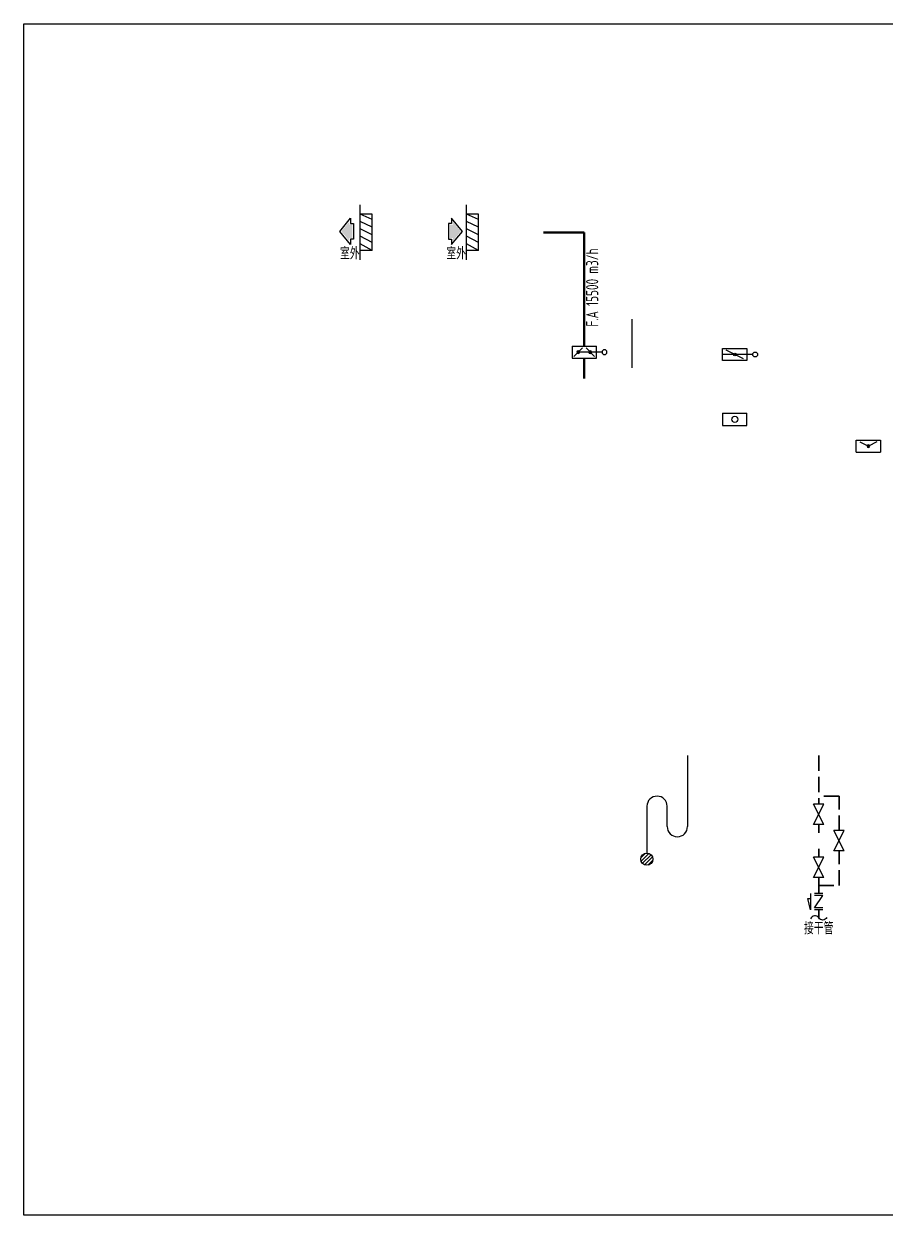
# Model space of a CAD drawing. Header units: millimetres. Extents: x -13522 to 160130, y -106845 to 23204.
# Drawn here: x 22810 to 44031, y -106845 to -77495 of the extents above; entities that cross this region are included whole.
import ezdxf
from ezdxf.enums import TextEntityAlignment as Align

# ---------------------------------------------------------------- set-up
doc = ezdxf.new("R2010")
doc.units = ezdxf.units.MM
doc.set_wipeout_variables(frame=1)
doc.linetypes.add('DASH', pattern=[0.35, 0.25, -0.1])
for name, color, linetype in [('0DataFlow-NsCAH', 7, 'Continuous'), ('0DataFlow-NsNT-AHU', 150, 'Continuous'), ('0DataFlow-NsNT-DUCT-DAMPER', 81, 'Continuous'), ('0DataFlow-NsNT-PIPE-TEXT', 2, 'Continuous'), ('0DataFlow-NsNT-PIPE-VALVE', 210, 'Continuous'), ('EQ-TH', 7, 'Continuous')]:
    doc.layers.add(name, color=color, linetype=linetype)
doc.layers.add('0DataFlow-NsNT-DUCT-F.A', color=80, linetype='Continuous', lineweight=50)
doc.layers.add('0DataFlow-NsNT-PIPE-SC', color=150, linetype='DASH', lineweight=35)
doc.styles.add('DataFlow', font='tssdeng.shx', dxfattribs={"width": 0.7, "bigfont": 'hztxt.shx'})

# ---------------------------------------------------------------- blocks, each defined once
blk = doc.blocks.new('NsCAH-AHU-AirInlet')
blk.add_hatch(color=256).paths.add_polyline_path([(-442, 26), (-635, 261), (-635, 190), (-709, 190), (-709, -138), (-635, -138), (-635, -209)])
for p, q in [((-300, -675), (-300, 675)), ((0, 450), (-300, 450)), ((0, 319), (-300, 447)), ((0, -450), (0, 450)), ((0, 125), (-300, 268)), ((0, -61), (-300, 90)), ((0, -246), (-300, -91)), ((0, -450), (-300, -283)), ((0, -450), (-300, -450))]:
    blk.add_line(p, q)
at = {"color": 0, "linetype": 'ByBlock'}
blk.add_lwpolyline([(-400, 26), (-667, 351), (-667, 223), (-741, 223), (-741, -170), (-667, -170), (-667, -299)], close=True, dxfattribs=at)
at = {"color": 7, "style": 'DataFlow', "width": 0.7}
blk.add_text('室外', height=300, dxfattribs=at).set_placement((-796, -668))
at = {"layer": '0DataFlow-NsCAH', "style": 'DataFlow', "width": 0.7, "flags": 1}
for tag, p in [('VERSION', (0, 0)), ('SYSTEMNUM', (0, -300)), ('NOTE', (0, -600))]:
    blk.add_attdef(tag, p, '', height=200, dxfattribs=at)
blk = doc.blocks.new('NsCAH-AHU-AirOutlet')
blk.add_hatch(color=256).paths.add_polyline_path([(-762, 26), (-569, 261), (-569, 190), (-495, 190), (-495, -138), (-569, -138), (-569, -209)])
for p, q in [((-300, -675), (-300, 675)), ((0, 450), (-300, 450)), ((0, 319), (-300, 447)), ((0, -450), (0, 450)), ((0, 125), (-300, 268)), ((0, -61), (-300, 90)), ((0, -246), (-300, -91)), ((0, -450), (-300, -283)), ((0, -450), (-300, -450))]:
    blk.add_line(p, q)
at = {"color": 0, "linetype": 'ByBlock'}
blk.add_lwpolyline([(-804, 26), (-536, 351), (-536, 223), (-462, 223), (-462, -170), (-536, -170), (-536, -299)], close=True, dxfattribs=at)
at = {"color": 7, "style": 'DataFlow', "width": 0.7}
blk.add_text('室外', height=300, dxfattribs=at).set_placement((-796, -668))
at = {"layer": '0DataFlow-NsCAH', "style": 'DataFlow', "width": 0.7, "flags": 1}
for tag, p in [('VERSION', (0, 0)), ('SYSTEMNUM', (0, -300)), ('NOTE', (0, -600))]:
    blk.add_attdef(tag, p, '', height=200, dxfattribs=at)
blk = doc.blocks.new('NsCAH-AHU-Arrow')
blk.add_lwpolyline([(0, 400, 0, 0, 0), (0, -400, 107, 0, 0), (0, -800, 0, 0, 0)], format="xyseb")
at = {"layer": '0DataFlow-NsCAH', "style": 'DataFlow', "width": 0.7, "flags": 1}
for tag, p in [('VERSION', (0, 0)), ('SYSTEMNUM', (0, -300)), ('NOTE', (0, -600))]:
    blk.add_attdef(tag, p, '', height=200, dxfattribs=at)
blk = doc.blocks.new('00000561Cent_DN')
at = {"color": 0, "linetype": 'ByBlock', "lineweight": -2}
blk.add_line((175, 175), (-175, -175), dxfattribs=at)
for radius in [55.4, 37.5, 26.8]:
    blk.add_circle((0, 0), radius, dxfattribs=at)
blk = doc.blocks.new('00000561Cent')
blk.add_line((0, 250), (0, -250))
blk = doc.blocks.new('NsCAH-AHU-ElectricDamper')
at = {"layer": '0DataFlow-NsCAH', "style": 'DataFlow', "width": 0.7, "flags": 1}
blk.add_attdef('NOTE', (300, -750), '', height=200, dxfattribs=at)
blk.add_wipeout([(-300, 150), (300, 150), (300, -150), (-300, -150)])
at = {"linetype": 'ByBlock', "lineweight": -2}
for p, q in [((-300, 150), (300, 150)), ((-300, 150), (-300, -150)), ((45, 105), (255, -105)), ((300, -150), (300, 150)), ((-300, -150), (300, -150))]:
    blk.add_line(p, q, dxfattribs=at)
for p, q in [((300, 0), (0, 0)), ((440, 0), (300, 0))]:
    blk.add_line(p, q)
at = {"linetype": 'ByBlock', "lineweight": -2, "extrusion": (0, 0, -1)}
for major_axis, start_param, end_param in [((23.5, 23.5), 5.497787, 11.780972), ((15.9, -15.9), 3.926991, 10.210176), ((11.4, 11.4), 5.497787, 11.780972)]:
    blk.add_ellipse((150, 0), major_axis=major_axis, ratio=1, start_param=start_param, end_param=end_param, dxfattribs=at)
at = {"color": 0, "linetype": 'ByBlock', "lineweight": -2, "extrusion": (0, 0, -1)}
blk.add_ellipse((500, 0), major_axis=(-42.4, 42.4), ratio=1, start_param=0.785398, end_param=7.068583, dxfattribs=at)
at = {"xscale": -0.6, "yscale": 0.6, "rotation": 270}
for name, p in [('00000561Cent_DN', (-150, 0)), ('00000561Cent', (0, 0))]:
    blk.add_blockref(name, p, dxfattribs=at)
at = {"layer": '0DataFlow-NsCAH', "style": 'DataFlow', "width": 0.7, "flags": 1}
for tag, p in [('VERSION', (300, -150)), ('SYSTEMNUM', (300, -450))]:
    blk.add_attdef(tag, p, '', height=200, dxfattribs=at)
blk = doc.blocks.new('NsCAH-AHU-ButterflyValve')
at = {"layer": '0DataFlow-NsCAH', "style": 'DataFlow', "width": 0.7, "flags": 1}
blk.add_attdef('NOTE', (300, -750), '', height=200, dxfattribs=at)
blk.add_wipeout([(-300, 150), (300, 150), (300, -150), (-300, -150)])
for p, q in [((-300, 150), (300, 150)), ((-300, -150), (-300, 150)), ((300, 0), (-300, 0)), ((300, 150), (300, -150)), ((440, 0), (300, 0)), ((300, -150), (-300, -150))]:
    blk.add_line(p, q)
at = {"linetype": 'ByBlock', "lineweight": -2}
blk.add_line((210, -105), (-210, 105), dxfattribs=at)
for centre, major_axis, start_param, end_param in [((0, 0), (23.5, -23.5), 5.497787, 11.780972), ((0, 0), (11.4, -11.4), 5.497787, 11.780972), ((500, 0), (42.4, 42.4), 3.926991, 10.210176)]:
    blk.add_ellipse(centre, major_axis=major_axis, ratio=1, start_param=start_param, end_param=end_param, dxfattribs=at)
at = {"layer": '0DataFlow-NsCAH', "style": 'DataFlow', "width": 0.7, "flags": 1}
for tag, p in [('VERSION', (300, -150)), ('SYSTEMNUM', (300, -450))]:
    blk.add_attdef(tag, p, '', height=200, dxfattribs=at)
blk = doc.blocks.new('NsCAH-AHU-FireDamper')
at = {"layer": '0DataFlow-NsCAH', "style": 'DataFlow', "width": 0.7, "flags": 1}
blk.add_attdef('NOTE', (300, -750), '', height=200, dxfattribs=at)
blk.add_wipeout([(-300, 150), (300, 150), (300, -150), (-300, -150)])
at = {"linetype": 'ByBlock', "lineweight": -2}
for p, q in [((-300, 150), (-300, -150)), ((-300, 150), (300, 150)), ((300, -150), (300, 150)), ((-300, -150), (300, -150))]:
    blk.add_line(p, q, dxfattribs=at)
blk.add_ellipse((0, 0), major_axis=(53, -53), ratio=1, start_param=5.497787, end_param=11.780972, dxfattribs=at)
at = {"layer": '0DataFlow-NsCAH', "style": 'DataFlow', "width": 0.7, "flags": 1}
for tag, p in [('VERSION', (300, -150)), ('SYSTEMNUM', (300, -450))]:
    blk.add_attdef(tag, p, '', height=200, dxfattribs=at)
blk = doc.blocks.new('$ThvacSys$00000040')
at = {"elevation": 0}
blk.add_lwpolyline([(7, -101, -0.575183), (0, 0, 0.604745), (-11, 101, 16.924828)], format="xyb", dxfattribs=at)
blk = doc.blocks.new('NsCAH-AHU-Pipe-SC')
at = {"layer": '0DataFlow-NsNT-PIPE-SC', "ltscale": 1500}
for p, q in [((0, 0), (0, -1200)), ((500, -1000), (0, -1000)), ((500, -1850), (500, -1000)), ((0, -2300), (0, -2500)), ((500, -3200), (500, -2350)), ((0, -3000), (0, -3200)), ((0, -3200), (500, -3200)), ((0, -3400), (0, -3200)), ((0, -4000), (0, -3800))]:
    blk.add_line(p, q, dxfattribs=at)
at = {"layer": '0DataFlow-NsNT-PIPE-SC', "ltscale": 1000}
blk.add_line((0, -1700), (0, -1901), dxfattribs=at)
at = {"layer": '0DataFlow-NsNT-PIPE-VALVE'}
for p, q in [((125, -1200), (-125, -1200)), ((-125, -1700), (125, -1200)), ((125, -1700), (-125, -1200)), ((125, -1700), (-125, -1700)), ((625, -1850), (375, -1850)), ((375, -2350), (625, -1850)), ((625, -2350), (375, -1850)), ((125, -2500), (-125, -2500)), ((-125, -3000), (125, -2500)), ((125, -3000), (-125, -2500)), ((625, -2350), (375, -2350)), ((125, -3000), (-125, -3000)), ((100, -3400), (-100, -3400)), ((100, -3800), (-100, -3800))]:
    blk.add_line(p, q, dxfattribs=at)
for points in [[(-200, -3400), (-200, -3800), (-268, -3521), (-200, -3521)], [(100, -3450), (-100, -3450)], [(100, -3750), (-100, -3750), (100, -3450)]]:
    blk.add_lwpolyline(points, dxfattribs=at)
at = {"layer": 'EQ-TH', "xscale": 2, "yscale": 2, "zscale": 2, "rotation": 90}
blk.add_blockref('$ThvacSys$00000040', (0, -4000, 0), dxfattribs=at)
at = {"style": 'DataFlow', "width": 0.7, "flags": 1}
for tag, p in [('RE-SC', (750, -800)), ('NOTE', (750, -1100))]:
    blk.add_attdef(tag, p, '', height=200, dxfattribs=at)
at = {"layer": '0DataFlow-NsCAH', "style": 'DataFlow', "width": 0.7, "flags": 1}
for tag, p in [('VERSION', (750, -200)), ('SYSTEMNUM', (750, -500))]:
    blk.add_attdef(tag, p, '', height=200, dxfattribs=at)
at = {"layer": '0DataFlow-NsNT-PIPE-TEXT', "style": 'DataFlow', "width": 0.7}
blk.add_text('接干管', height=300, dxfattribs=at).set_placement((0, -4404), align=Align.CENTER)
blk.add_attdef('DIAMETER', (-185, -2056), '', height=300, rotation=90, dxfattribs=at)
blk = doc.blocks.new('NsCAH-AHU-Pipe-SCStraight')
h = blk.add_hatch()
h.set_pattern_fill('ANSI31', color=256, scale=500, style=0)
h.set_pattern_definition([(45, (-234568, -263669.21), (-44.194174, 44.194174), [])])
edge = h.paths.add_edge_path()
edge.add_arc((-1000, -2551), 150, 0, 360)
at = {"color": 171, "ltscale": 5}
for p, q in [((0, 0), (0, -1750)), ((-1000, -1250), (-1000, -2401)), ((-500, -1750), (-500, -1250))]:
    blk.add_line(p, q, dxfattribs=at)
blk.add_circle((-1000, -2551), 150)
for centre, start, end in [((-750, -1250), 0, 180), ((-250, -1750), 180, 0)]:
    blk.add_arc(centre, 250, start, end, dxfattribs=at)
at = {"style": 'DataFlow', "width": 0.7, "flags": 1}
for tag, p in [('RE-C', (750, -800)), ('NOTE', (750, -1100))]:
    blk.add_attdef(tag, p, '', height=200, dxfattribs=at)
at = {"layer": '0DataFlow-NsCAH', "style": 'DataFlow', "width": 0.7, "flags": 1}
for tag, p in [('VERSION', (750, -200)), ('SYSTEMNUM', (750, -500))]:
    blk.add_attdef(tag, p, '', height=200, dxfattribs=at)
at = {"layer": '0DataFlow-NsNT-PIPE-TEXT', "style": 'DataFlow', "width": 0.7}
blk.add_attdef('DIAMETER', (-95, -1572), '', height=300, rotation=90, dxfattribs=at)
blk = doc.blocks.new('NsCAH-AHU-CheckValve')
at = {"layer": '0DataFlow-NsCAH', "style": 'DataFlow', "width": 0.7, "flags": 1}
blk.add_attdef('NOTE', (300, -750), '', height=200, dxfattribs=at)
blk.add_wipeout([(-300, 150), (300, 150), (300, -150), (-300, -150)])
at = {"linetype": 'ByBlock', "lineweight": -2}
for p, q in [((-300, 150), (300, 150)), ((-300, -150), (-300, 150)), ((-210, 105), (0, 0)), ((210, 105), (0, 0)), ((300, 150), (300, -150)), ((-300, -150), (300, -150))]:
    blk.add_line(p, q, dxfattribs=at)
at = {"linetype": 'ByBlock', "lineweight": -2, "extrusion": (0, 0, -1)}
for major_axis in [(23.5, 23.5), (11.4, 11.4)]:
    blk.add_ellipse((0, 0), major_axis=major_axis, ratio=1, dxfattribs=at)
blk.add_ellipse((0, 0), major_axis=(15.9, -15.9), ratio=1, start_param=1.570796326793982, end_param=7.853981633973568, dxfattribs=at)
at = {"layer": '0DataFlow-NsCAH', "style": 'DataFlow', "width": 0.7, "flags": 1}
for tag, p in [('VERSION', (300, -150)), ('SYSTEMNUM', (300, -450))]:
    blk.add_attdef(tag, p, '', height=200, dxfattribs=at)

msp = doc.modelspace()

# ---------------------------------------------------------------- linework, layer by layer
msp.add_line((37799, -85969), (37799, -84768))
msp.add_lwpolyline([(22810, -77495), (66480, -77495), (66480, -106845), (22810, -106845)], close=True)
at = {"layer": '0DataFlow-NsNT-DUCT-F.A'}
for p, q in [((36616, -82633), (35616, -82633)), ((36616, -86233), (36616, -82633))]:
    msp.add_line(p, q, dxfattribs=at)

# ---------------------------------------------------------------- block references
for name, p in [('NsCAH-AHU-Arrow', (36416, -83825)), ('NsCAH-AHU-Pipe-SCStraight', (39161, -95522)), ('NsCAH-AHU-Pipe-SC', (42394, -95522))]:
    msp.add_blockref(name, p)
at = {"layer": '0DataFlow-NsNT-AHU'}
for name, p in [('NsCAH-AHU-AirOutlet', (31396, -82633)), ('NsCAH-AHU-AirInlet', (34016, -82633))]:
    msp.add_blockref(name, p, dxfattribs=at)

# ---------------------------------------------------------------- texts
at = {"style": 'DataFlow', "width": 0.7}
msp.add_text('F.A 15500 m3/h', height=300, rotation=90, dxfattribs=at).set_placement((36963, -84955))

# ---------------------------------------------------------------- next in the draw order: block references
at = {"layer": '0DataFlow-NsNT-DUCT-DAMPER'}
for name, p in [('NsCAH-AHU-ElectricDamper', (36616, -85583)), ('NsCAH-AHU-ButterflyValve', (40327, -85640)), ('NsCAH-AHU-FireDamper', (40327, -87238)), ('NsCAH-AHU-CheckValve', (43617, -87900))]:
    msp.add_blockref(name, p, dxfattribs=at)

doc.saveas('drawing.dxf')
